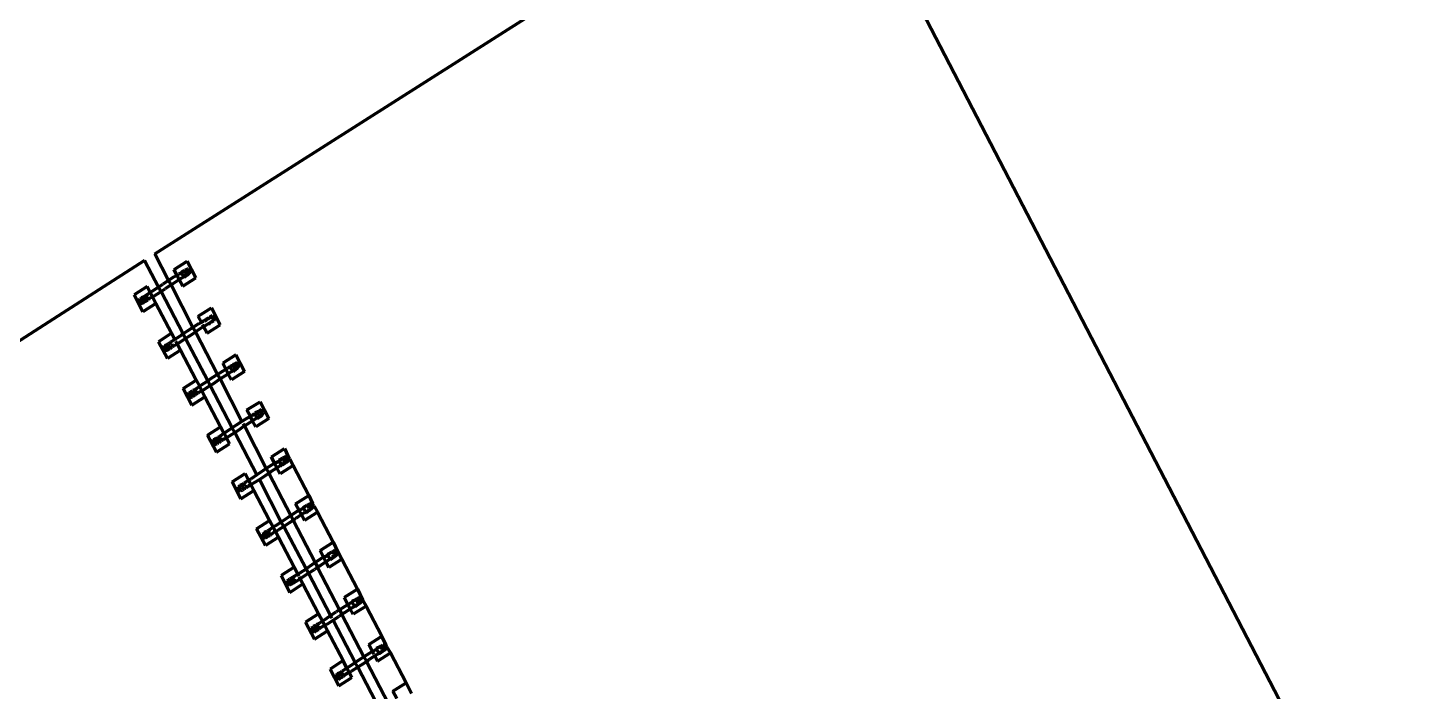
# Model space of a CAD drawing. Header units: millimetres. Extents: x 4307 to 31003, y 2809 to 20009.
# Drawn here: x 19202.6 to 19338.1, y 8622.6 to 8687.3 of the extents above; entities that cross this region are included whole.
import ezdxf

# ---------------------------------------------------------------- set-up
doc = ezdxf.new("R2010")
doc.units = ezdxf.units.MM
doc.layers.add('ProfileEdges', color=7, linetype='Continuous')

msp = doc.modelspace()

# ---------------------------------------------------------------- linework, layer by layer
for p, q in [((19217.61, 8663.52), (19217.82, 8663.16)), ((19217.82, 8663.16), (19217.82, 8663.07)), ((19214.02, 8661.17), (19214.06, 8660.93)), ((19214.31, 8660.79), (19214.06, 8660.93)), ((19220, 8658.93), (19220.1, 8658.75)), ((19220.2, 8658.48), (19220.21, 8658.57)), ((19216.4, 8656.58), (19216.44, 8656.34)), ((19216.69, 8656.2), (19216.44, 8656.34)), ((19222.38, 8654.34), (19222.59, 8653.98)), ((19222.59, 8653.89), (19222.59, 8653.98)), ((19218.79, 8651.99), (19218.83, 8651.75)), ((19219.08, 8651.61), (19218.83, 8651.75)), ((19224.77, 8649.75), (19224.97, 8649.39)), ((19224.97, 8649.3), (19224.97, 8649.39)), ((19221.17, 8647.4), (19221.21, 8647.16)), ((19221.46, 8647.02), (19221.21, 8647.16)), ((19227.15, 8645.16), (19227.11, 8645.18)), ((19227.15, 8645.16), (19227.19, 8645.15)), ((19227.19, 8645.15), (19227.36, 8644.8)), ((19227.34, 8644.7), (19227.38, 8644.72)), ((19227.38, 8644.72), (19227.36, 8644.8)), ((19223.56, 8642.82), (19223.56, 8642.79)), ((19223.56, 8642.79), (19223.56, 8642.72)), ((19223.58, 8642.68), (19223.59, 8642.57)), ((19223.85, 8642.43), (19223.71, 8642.51)), ((19229.5, 8640.6), (19229.54, 8640.57)), ((19229.54, 8640.57), (19229.57, 8640.56)), ((19229.57, 8640.56), (19229.68, 8640.32)), ((19229.7, 8640.15), (19229.75, 8640.19)), ((19225.94, 8638.23), (19225.94, 8638.2)), ((19225.94, 8638.2), (19225.95, 8638.13)), ((19226.2, 8637.86), (19226.07, 8637.89)), ((19226.23, 8637.84), (19226.2, 8637.86)), ((19231.88, 8636.01), (19231.92, 8635.98)), ((19231.92, 8635.85), (19232.13, 8635.62)), ((19232.11, 8635.52), (19232.15, 8635.55)), ((19232.15, 8635.55), (19232.13, 8635.62)), ((19228.32, 8633.65), (19228.35, 8633.49)), ((19228.35, 8633.49), (19228.36, 8633.4)), ((19228.42, 8633.36), (19228.36, 8633.4)), ((19228.55, 8633.32), (19228.42, 8633.36)), ((19228.61, 8633.25), (19228.55, 8633.32)), ((19234.3, 8631.26), (19234.51, 8631.03)), ((19234.49, 8630.93), (19234.53, 8630.96)), ((19234.53, 8630.96), (19234.51, 8631.03)), ((19230.71, 8629.05), (19230.72, 8628.95)), ((19230.97, 8628.68), (19230.84, 8628.71)), ((19231, 8628.66), (19230.97, 8628.68)), ((19236.69, 8626.8), (19236.65, 8626.83)), ((19236.69, 8626.8), (19236.73, 8626.79)), ((19236.73, 8626.79), (19236.84, 8626.55)), ((19236.9, 8626.42), (19236.85, 8626.38)), ((19233.09, 8624.46), (19233.1, 8624.43)), ((19233.1, 8624.43), (19233.1, 8624.36)), ((19233.25, 8624.15), (19233.2, 8624.17))]:
    msp.add_line(p, q)
at = {"layer": 'ProfileEdges', "lineweight": 211}
for p, q in [((19214.99, 8665.29), (19280.54, 8706.96)), ((19338.13, 8596.11), (19280.54, 8706.96)), ((19214.99, 8665.29), (19216.33, 8662.71)), ((19214, 8664.66), (19148.6, 8622.7)), ((19215.36, 8662.06), (19214, 8664.66)), ((19216.87, 8663.78), (19218.14, 8664.59)), ((19217.16, 8663.21), (19216.87, 8663.78)), ((19217.41, 8663.35), (19217.59, 8663.5)), ((19217.61, 8663.52), (19217.58, 8663.54)), ((19217.59, 8663.5), (19217.58, 8663.54)), ((19217.59, 8663.5), (19217.61, 8663.52)), ((19217.61, 8663.38), (19217.59, 8663.5)), ((19217.61, 8663.52), (19217.68, 8663.56)), ((19217.61, 8663.38), (19217.82, 8663.07)), ((19217.89, 8663.65), (19217.68, 8663.56)), ((19217.78, 8663.47), (19217.89, 8663.58)), ((19217.89, 8663.65), (19217.93, 8663.72)), ((19217.92, 8663.67), (19217.89, 8663.65)), ((19217.89, 8663.65), (19217.89, 8663.58)), ((19217.89, 8663.58), (19217.89, 8663.38)), ((19217.89, 8663.38), (19218.18, 8663.25)), ((19217.93, 8663.72), (19217.92, 8663.67)), ((19217.98, 8663.71), (19217.93, 8663.72)), ((19218.03, 8663.75), (19217.98, 8663.71)), ((19218.09, 8663.78), (19218.03, 8663.75)), ((19218.03, 8663.75), (19218.12, 8663.38)), ((19218.06, 8663.4), (19218.12, 8663.38)), ((19218.09, 8663.78), (19218.19, 8663.85)), ((19218.33, 8663.51), (19218.09, 8663.78)), ((19218.14, 8664.59), (19219, 8662.95)), ((19218.19, 8663.85), (19218.24, 8663.88)), ((19218.27, 8663.39), (19218.21, 8663.4)), ((19218.24, 8663.88), (19218.48, 8663.61)), ((19218.27, 8663.39), (19218.33, 8663.51)), ((19218.37, 8663.37), (19218.27, 8663.39)), ((19218.29, 8663.33), (19218.27, 8663.39)), ((19218.29, 8663.33), (19218.37, 8663.37)), ((19218.37, 8663.37), (19218.48, 8663.61)), ((19214.24, 8662.11), (19212.97, 8661.29)), ((19214.24, 8662.11), (19214.55, 8661.52)), ((19215.17, 8661.93), (19215.36, 8662.06)), ((19215.36, 8662.06), (19215.77, 8662.35)), ((19216.33, 8662.71), (19215.77, 8662.35)), ((19216.54, 8662.26), (19216.02, 8661.88)), ((19216.86, 8663.05), (19216.33, 8662.71)), ((19216.33, 8662.71), (19216.59, 8662.29)), ((19216.54, 8662.26), (19216.59, 8662.29)), ((19216.59, 8662.29), (19217.38, 8662.79)), ((19216.59, 8662.29), (19218.72, 8658.12)), ((19216.86, 8663.05), (19217.16, 8663.21)), ((19217.16, 8663.21), (19217.26, 8663.26)), ((19217.38, 8662.79), (19217.16, 8663.21)), ((19217.32, 8663.31), (19217.26, 8663.26)), ((19217.41, 8663.35), (19217.32, 8663.31)), ((19217.38, 8662.79), (19217.48, 8662.85)), ((19217.72, 8662.14), (19217.38, 8662.79)), ((19217.82, 8663.07), (19217.48, 8662.85)), ((19217.72, 8662.14), (19219, 8662.95)), ((19217.82, 8663.07), (19217.92, 8663.11)), ((19217.82, 8663.07), (19217.82, 8663.02)), ((19217.86, 8663), (19217.82, 8663.02)), ((19218.18, 8663.25), (19217.86, 8663)), ((19218.01, 8663.18), (19217.92, 8663.11)), ((19218.01, 8663.18), (19218.18, 8663.25)), ((19218.18, 8663.25), (19218.22, 8663.28)), ((19218.22, 8663.28), (19218.29, 8663.33)), ((19213.83, 8659.65), (19212.97, 8661.29)), ((19213.42, 8660.69), (19213.54, 8660.92)), ((19213.42, 8660.69), (19213.54, 8660.45)), ((19213.54, 8660.92), (19213.6, 8660.92)), ((19213.64, 8660.95), (19213.6, 8660.92)), ((19213.6, 8660.92), (19213.61, 8660.65)), ((19213.64, 8660.95), (19213.7, 8661)), ((19213.64, 8660.95), (19213.78, 8660.92)), ((19213.7, 8661), (19213.73, 8661.02)), ((19213.79, 8661.08), (19213.73, 8661.02)), ((19213.73, 8661.02), (19213.81, 8661.05)), ((19213.8, 8660.89), (19213.78, 8660.92)), ((19213.79, 8661.08), (19213.84, 8661.07)), ((19213.94, 8660.87), (19213.8, 8660.89)), ((19213.91, 8660.68), (19213.8, 8660.89)), ((19213.81, 8661.05), (19213.94, 8660.87)), ((19213.84, 8661.07), (19213.95, 8661.14)), ((19213.91, 8660.68), (19213.86, 8660.53)), ((19213.94, 8660.87), (19214.05, 8660.77)), ((19213.95, 8661.14), (19214.02, 8661.17)), ((19214.15, 8661.26), (19214.02, 8661.17)), ((19214.06, 8660.66), (19214.05, 8660.77)), ((19214.06, 8660.66), (19214.19, 8660.72)), ((19214.19, 8660.72), (19214.09, 8660.64)), ((19214.55, 8661.52), (19214.15, 8661.26)), ((19214.32, 8661.1), (19214.15, 8661.26)), ((19214.31, 8660.79), (19214.19, 8660.72)), ((19214.31, 8660.79), (19214.34, 8660.85)), ((19214.34, 8660.85), (19214.32, 8661.1)), ((19214.43, 8660.9), (19214.34, 8660.85)), ((19214.43, 8660.9), (19214.49, 8660.94)), ((19214.77, 8661.09), (19214.49, 8660.94)), ((19214.71, 8661.63), (19214.55, 8661.52)), ((19214.55, 8661.52), (19214.77, 8661.09)), ((19215.17, 8661.93), (19214.71, 8661.63)), ((19214.89, 8661.16), (19214.77, 8661.09)), ((19214.77, 8661.09), (19215.1, 8660.47)), ((19214.89, 8661.16), (19215.6, 8661.61)), ((19215.6, 8661.61), (19215.4, 8661.99)), ((19215.6, 8661.61), (19216.02, 8661.88)), ((19217.76, 8657.49), (19215.6, 8661.61)), ((19213.75, 8660.47), (19213.54, 8660.45)), ((19213.61, 8660.65), (19213.82, 8660.51)), ((19213.82, 8660.51), (19213.75, 8660.47)), ((19213.79, 8660.45), (19213.75, 8660.47)), ((19213.82, 8660.51), (19213.79, 8660.45)), ((19213.86, 8660.53), (19213.82, 8660.51)), ((19215.1, 8660.47), (19213.83, 8659.65)), ((19213.86, 8660.53), (19213.89, 8660.54)), ((19213.93, 8660.58), (19213.89, 8660.54)), ((19213.93, 8660.58), (19214, 8660.62)), ((19214, 8660.62), (19214.06, 8660.66)), ((19214.09, 8660.64), (19214, 8660.62)), ((19216.63, 8657.55), (19215.1, 8660.47)), ((19219.24, 8659.21), (19220.52, 8660.02)), ((19220.52, 8660.02), (19221.37, 8658.38)), ((19218.72, 8658.12), (19218.16, 8657.76)), ((19219.25, 8658.46), (19218.72, 8658.12)), ((19218.72, 8658.12), (19218.98, 8657.7)), ((19219.76, 8658.22), (19218.98, 8657.7)), ((19219.55, 8658.63), (19219.24, 8659.21)), ((19219.25, 8658.46), (19219.55, 8658.63)), ((19219.55, 8658.63), (19219.65, 8658.67)), ((19219.61, 8658.5), (19219.55, 8658.63)), ((19219.71, 8658.72), (19219.65, 8658.67)), ((19219.72, 8658.29), (19219.66, 8658.41)), ((19219.79, 8658.76), (19219.71, 8658.72)), ((19219.86, 8658.26), (19219.76, 8658.22)), ((19220.1, 8657.57), (19219.76, 8658.22)), ((19219.97, 8658.91), (19219.79, 8658.76)), ((19220.2, 8658.48), (19219.86, 8658.26)), ((19219.96, 8658.95), (19220, 8658.93)), ((19219.97, 8658.91), (19219.96, 8658.95)), ((19219.99, 8658.8), (19219.97, 8658.91)), ((19219.99, 8658.8), (19220.05, 8658.7)), ((19220.06, 8658.97), (19220, 8658.93)), ((19220.27, 8659.06), (19220.06, 8658.97)), ((19220.1, 8657.57), (19221.37, 8658.38)), ((19220.15, 8658.53), (19220.2, 8658.48)), ((19220.27, 8658.95), (19220.16, 8658.88)), ((19220.2, 8658.48), (19220.4, 8658.6)), ((19220.2, 8658.48), (19220.2, 8658.43)), ((19220.2, 8658.43), (19220.24, 8658.41)), ((19220.4, 8658.6), (19220.24, 8658.41)), ((19220.27, 8659.06), (19220.31, 8659.13)), ((19220.27, 8658.95), (19220.27, 8659.06)), ((19220.3, 8659.08), (19220.31, 8659.13)), ((19220.36, 8659.12), (19220.31, 8659.13)), ((19220.42, 8659.13), (19220.36, 8659.12)), ((19220.47, 8658.64), (19220.4, 8658.6)), ((19220.57, 8659.26), (19220.41, 8659.16)), ((19220.42, 8659.13), (19220.41, 8659.16)), ((19220.42, 8659.13), (19220.57, 8659.26)), ((19220.59, 8659.15), (19220.42, 8659.13)), ((19220.47, 8658.94), (19220.42, 8659.13)), ((19220.44, 8658.74), (19220.56, 8658.66)), ((19220.56, 8658.66), (19220.47, 8658.64)), ((19220.58, 8658.71), (19220.56, 8658.66)), ((19220.56, 8658.66), (19220.6, 8658.69)), ((19220.57, 8659.26), (19220.62, 8659.29)), ((19220.72, 8658.92), (19220.59, 8659.15)), ((19220.6, 8658.81), (19220.66, 8658.8)), ((19220.67, 8658.74), (19220.6, 8658.69)), ((19220.62, 8659.29), (19220.87, 8659.02)), ((19220.72, 8658.92), (19220.66, 8658.8)), ((19220.66, 8658.8), (19220.75, 8658.78)), ((19220.66, 8658.8), (19220.67, 8658.74)), ((19220.67, 8658.74), (19220.75, 8658.78)), ((19220.87, 8659.02), (19220.75, 8658.78)), ((19216.63, 8657.55), (19215.36, 8656.73)), ((19216.22, 8655.09), (19215.36, 8656.73)), ((19216.4, 8656.58), (19216.54, 8656.67)), ((19216.96, 8656.93), (19216.54, 8656.67)), ((19216.66, 8656.56), (19216.54, 8656.67)), ((19216.63, 8657.55), (19216.96, 8656.93)), ((19216.99, 8656.98), (19216.96, 8656.93)), ((19217.56, 8657.34), (19216.99, 8656.98)), ((19217.03, 8656.79), (19217.18, 8656.51)), ((19218, 8657.03), (19217.27, 8656.57)), ((19217.76, 8657.49), (19217.56, 8657.34)), ((19218.16, 8657.76), (19217.76, 8657.49)), ((19218, 8657.03), (19217.76, 8657.49)), ((19218.4, 8657.29), (19218, 8657.03)), ((19220.16, 8652.91), (19218, 8657.03)), ((19218.4, 8657.29), (19218.93, 8657.67)), ((19218.98, 8657.7), (19218.93, 8657.67)), ((19218.98, 8657.7), (19221.1, 8653.53)), ((19215.81, 8656.1), (19215.92, 8656.33)), ((19215.81, 8656.1), (19215.93, 8655.86)), ((19215.99, 8656.24), (19215.89, 8656.16)), ((19215.92, 8656.33), (19215.99, 8656.33)), ((19216.13, 8655.88), (19215.93, 8655.86)), ((19216.03, 8656.36), (19215.99, 8656.33)), ((19215.99, 8656.33), (19216.04, 8656.32)), ((19215.99, 8656.33), (19215.99, 8656.24)), ((19216.06, 8656.31), (19215.99, 8656.24)), ((19215.99, 8656.24), (19215.99, 8656.06)), ((19215.99, 8656.06), (19216.2, 8655.92)), ((19216.03, 8656.36), (19216.09, 8656.41)), ((19216.04, 8656.32), (19216.03, 8656.36)), ((19216.04, 8656.32), (19216.06, 8656.31)), ((19216.06, 8656.31), (19216.09, 8656.41)), ((19216.06, 8656.31), (19216.17, 8656.33)), ((19216.09, 8656.41), (19216.15, 8656.44)), ((19216.2, 8655.92), (19216.13, 8655.88)), ((19216.17, 8655.86), (19216.13, 8655.88)), ((19216.15, 8656.44), (19216.17, 8656.49)), ((19216.19, 8656.46), (19216.15, 8656.44)), ((19216.17, 8656.49), (19216.23, 8656.48)), ((19216.18, 8656.3), (19216.17, 8656.33)), ((19216.2, 8655.92), (19216.17, 8655.86)), ((19216.33, 8656.28), (19216.18, 8656.3)), ((19216.29, 8656.09), (19216.18, 8656.3)), ((19216.33, 8656.28), (19216.19, 8656.46)), ((19216.24, 8655.94), (19216.2, 8655.92)), ((19217.5, 8655.9), (19216.22, 8655.09)), ((19216.23, 8656.48), (19216.33, 8656.55)), ((19216.29, 8656.09), (19216.24, 8655.94)), ((19216.24, 8655.94), (19216.27, 8655.95)), ((19216.31, 8655.99), (19216.27, 8655.95)), ((19216.31, 8655.99), (19216.38, 8656.03)), ((19216.33, 8656.01), (19216.31, 8655.99)), ((19216.4, 8656.58), (19216.33, 8656.55)), ((19216.43, 8656.18), (19216.33, 8656.28)), ((19216.38, 8656.03), (19216.44, 8656.07)), ((19216.38, 8656.03), (19216.47, 8656.05)), ((19216.44, 8656.07), (19216.43, 8656.18)), ((19216.57, 8656.13), (19216.47, 8656.05)), ((19216.69, 8656.2), (19216.57, 8656.13)), ((19216.69, 8656.2), (19216.73, 8656.26)), ((19216.73, 8656.26), (19216.7, 8656.51)), ((19216.82, 8656.31), (19216.73, 8656.26)), ((19216.88, 8656.36), (19216.82, 8656.31)), ((19216.88, 8656.36), (19217.18, 8656.51)), ((19217.18, 8656.51), (19217.27, 8656.57)), ((19217.18, 8656.51), (19217.5, 8655.9)), ((19219.03, 8652.98), (19217.5, 8655.9)), ((19222.89, 8655.45), (19221.62, 8654.64)), ((19222.89, 8655.45), (19223.75, 8653.81)), ((19221.92, 8654.06), (19221.62, 8654.64)), ((19221.63, 8653.87), (19221.92, 8654.06)), ((19221.92, 8654.06), (19222.03, 8654.08)), ((19222.15, 8653.61), (19221.92, 8654.06)), ((19222.09, 8654.13), (19222.03, 8654.08)), ((19222.17, 8654.17), (19222.09, 8654.13)), ((19222.17, 8654.17), (19222.35, 8654.32)), ((19222.59, 8653.89), (19222.24, 8653.67)), ((19222.38, 8654.34), (19222.34, 8654.36)), ((19222.35, 8654.32), (19222.34, 8654.36)), ((19222.35, 8654.32), (19222.38, 8654.34)), ((19222.38, 8654.21), (19222.35, 8654.32)), ((19222.38, 8654.34), (19222.45, 8654.39)), ((19222.59, 8653.89), (19222.38, 8654.21)), ((19222.45, 8654.39), (19222.66, 8654.48)), ((19222.54, 8654.29), (19222.66, 8654.4)), ((19222.59, 8653.89), (19222.69, 8653.93)), ((19222.59, 8653.84), (19222.59, 8653.89)), ((19222.63, 8653.82), (19222.94, 8654.07)), ((19222.66, 8654.48), (19222.7, 8654.54)), ((19222.66, 8654.48), (19222.66, 8654.4)), ((19222.66, 8654.4), (19222.66, 8654.2)), ((19222.94, 8654.07), (19222.66, 8654.2)), ((19222.7, 8654.54), (19222.68, 8654.49)), ((19222.78, 8654.01), (19222.69, 8653.93)), ((19222.75, 8654.53), (19222.7, 8654.54)), ((19222.8, 8654.57), (19222.75, 8654.53)), ((19222.76, 8654.5), (19222.8, 8654.57)), ((19222.78, 8654.01), (19222.94, 8654.07)), ((19222.86, 8654.6), (19222.8, 8654.57)), ((19222.8, 8654.57), (19222.89, 8654.2)), ((19223.01, 8654.7), (19222.86, 8654.6)), ((19223.1, 8654.33), (19222.86, 8654.6)), ((19223.04, 8654.2), (19222.89, 8654.2)), ((19222.94, 8654.07), (19222.99, 8654.1)), ((19222.99, 8654.1), (19223.06, 8654.17)), ((19223.25, 8654.43), (19223.01, 8654.7)), ((19223.06, 8654.17), (19223.04, 8654.2)), ((19223.06, 8654.17), (19223.1, 8654.33)), ((19223.06, 8654.17), (19223.13, 8654.2)), ((19223.13, 8654.2), (19223.25, 8654.43)), ((19217.75, 8652.17), (19219.03, 8652.98)), ((19219.03, 8652.98), (19219.37, 8652.39)), ((19219.94, 8652.75), (19219.37, 8652.39)), ((19220.16, 8652.91), (19219.94, 8652.75)), ((19220.54, 8653.17), (19220.16, 8652.91)), ((19220.32, 8652.6), (19220.16, 8652.91)), ((19220.4, 8652.45), (19220.79, 8652.7)), ((19221.1, 8653.53), (19220.54, 8653.17)), ((19220.79, 8652.7), (19221.31, 8653.08)), ((19221.63, 8653.87), (19221.1, 8653.53)), ((19221.1, 8653.53), (19221.36, 8653.11)), ((19221.31, 8653.08), (19221.36, 8653.11)), ((19221.36, 8653.11), (19222.15, 8653.61)), ((19221.36, 8653.11), (19223.49, 8648.94)), ((19222.15, 8653.61), (19222.24, 8653.67)), ((19222.47, 8653), (19222.15, 8653.61)), ((19223.75, 8653.81), (19222.47, 8653)), ((19222.59, 8653.84), (19222.63, 8653.82)), ((19218.61, 8650.53), (19217.75, 8652.17)), ((19218.19, 8651.51), (19218.31, 8651.74)), ((19218.19, 8651.51), (19218.31, 8651.27)), ((19218.37, 8651.65), (19218.27, 8651.57)), ((19218.31, 8651.74), (19218.37, 8651.74)), ((19218.52, 8651.29), (19218.31, 8651.27)), ((19218.41, 8651.77), (19218.37, 8651.74)), ((19218.37, 8651.74), (19218.42, 8651.73)), ((19218.37, 8651.74), (19218.37, 8651.65)), ((19218.45, 8651.72), (19218.37, 8651.65)), ((19218.37, 8651.65), (19218.38, 8651.47)), ((19218.38, 8651.47), (19218.58, 8651.33)), ((19218.41, 8651.77), (19218.47, 8651.82)), ((19218.42, 8651.73), (19218.41, 8651.77)), ((19218.42, 8651.73), (19218.45, 8651.72)), ((19218.45, 8651.72), (19218.47, 8651.82)), ((19218.45, 8651.72), (19218.55, 8651.74)), ((19218.47, 8651.82), (19218.53, 8651.85)), ((19218.58, 8651.33), (19218.52, 8651.29)), ((19218.55, 8651.27), (19218.52, 8651.29)), ((19218.53, 8651.85), (19218.56, 8651.9)), ((19218.57, 8651.87), (19218.53, 8651.85)), ((19218.57, 8651.71), (19218.55, 8651.74)), ((19218.58, 8651.33), (19218.55, 8651.27)), ((19218.56, 8651.9), (19218.61, 8651.89)), ((19218.57, 8651.87), (19218.61, 8651.89)), ((19218.57, 8651.87), (19218.71, 8651.69)), ((19218.71, 8651.69), (19218.57, 8651.71)), ((19218.67, 8651.5), (19218.57, 8651.71)), ((19218.63, 8651.35), (19218.58, 8651.33)), ((19218.61, 8651.89), (19218.71, 8651.96)), ((19218.61, 8650.53), (19219.89, 8651.34)), ((19218.67, 8651.5), (19218.63, 8651.35)), ((19218.63, 8651.35), (19218.66, 8651.36)), ((19218.7, 8651.4), (19218.66, 8651.36)), ((19218.7, 8651.4), (19218.77, 8651.44)), ((19218.79, 8651.99), (19218.71, 8651.96)), ((19218.71, 8651.69), (19218.82, 8651.59)), ((19218.77, 8651.44), (19218.82, 8651.48)), ((19218.77, 8651.44), (19218.85, 8651.47)), ((19218.92, 8652.08), (19218.79, 8651.99)), ((19218.82, 8651.48), (19218.82, 8651.59)), ((19218.96, 8651.54), (19218.85, 8651.47)), ((19219.35, 8652.37), (19218.92, 8652.08)), ((19219.09, 8651.92), (19218.92, 8652.08)), ((19219.08, 8651.61), (19218.96, 8651.54)), ((19219.08, 8651.61), (19219.11, 8651.67)), ((19219.11, 8651.67), (19219.09, 8651.92)), ((19219.2, 8651.72), (19219.11, 8651.67)), ((19219.26, 8651.77), (19219.2, 8651.72)), ((19219.26, 8651.77), (19219.58, 8651.93)), ((19219.37, 8652.39), (19219.35, 8652.37)), ((19219.37, 8652.39), (19219.58, 8651.93)), ((19219.58, 8651.93), (19219.66, 8651.98)), ((19219.89, 8651.34), (19219.58, 8651.93)), ((19219.66, 8651.98), (19220.4, 8652.45)), ((19219.89, 8651.34), (19221.42, 8648.42)), ((19222.55, 8648.33), (19220.4, 8652.45)), ((19223.99, 8650.07), (19225.27, 8650.88)), ((19224.32, 8649.45), (19223.99, 8650.07)), ((19225.04, 8649.89), (19224.83, 8649.8)), ((19225.08, 8649.95), (19225.04, 8649.89)), ((19225.04, 8649.81), (19225.07, 8649.9)), ((19225.04, 8649.89), (19225.04, 8649.81)), ((19225.07, 8649.9), (19225.08, 8649.95)), ((19225.12, 8649.93), (19225.07, 8649.9)), ((19225.12, 8649.93), (19225.08, 8649.95)), ((19225.24, 8650.02), (19225.12, 8649.93)), ((19225.39, 8650.11), (19225.24, 8650.02)), ((19225.49, 8649.74), (19225.24, 8650.02)), ((19225.27, 8650.88), (19226.12, 8649.23)), ((19225.64, 8649.84), (19225.39, 8650.11)), ((19225.52, 8649.61), (19225.64, 8649.84)), ((19222.92, 8648.58), (19222.55, 8648.33)), ((19223.49, 8648.94), (19222.92, 8648.58)), ((19223.17, 8648.11), (19223.7, 8648.49)), ((19224.02, 8649.28), (19223.49, 8648.94)), ((19223.6, 8648.73), (19223.75, 8648.52)), ((19223.7, 8648.49), (19223.75, 8648.52)), ((19223.75, 8648.52), (19224.54, 8649.02)), ((19223.75, 8648.52), (19225.87, 8644.35)), ((19224.02, 8649.28), (19224.32, 8649.45)), ((19224.32, 8649.45), (19224.41, 8649.49)), ((19224.54, 8649.02), (19224.32, 8649.45)), ((19224.48, 8649.54), (19224.41, 8649.49)), ((19224.56, 8649.58), (19224.48, 8649.54)), ((19224.54, 8649.02), (19224.63, 8649.08)), ((19224.85, 8648.42), (19224.54, 8649.02)), ((19224.56, 8649.58), (19224.74, 8649.73)), ((19224.97, 8649.3), (19224.63, 8649.08)), ((19224.73, 8649.77), (19224.77, 8649.75)), ((19224.74, 8649.73), (19224.73, 8649.77)), ((19224.77, 8649.75), (19224.76, 8649.62)), ((19224.97, 8649.3), (19224.76, 8649.62)), ((19224.83, 8649.8), (19224.77, 8649.75)), ((19226.12, 8649.23), (19224.85, 8648.42)), ((19224.93, 8649.7), (19225.04, 8649.81)), ((19224.97, 8649.3), (19225.08, 8649.34)), ((19224.97, 8649.26), (19224.97, 8649.3)), ((19225.01, 8649.23), (19224.97, 8649.26)), ((19225.01, 8649.23), (19225.33, 8649.48)), ((19225.04, 8649.81), (19225.04, 8649.62)), ((19225.04, 8649.62), (19225.33, 8649.48)), ((19225.16, 8649.42), (19225.08, 8649.34)), ((19225.16, 8649.42), (19225.33, 8649.48)), ((19225.24, 8649.76), (19225.28, 8649.61)), ((19225.42, 8649.61), (19225.28, 8649.61)), ((19225.33, 8649.48), (19225.37, 8649.51)), ((19225.37, 8649.51), (19225.45, 8649.58)), ((19225.45, 8649.58), (19225.42, 8649.61)), ((19225.45, 8649.58), (19225.49, 8649.74)), ((19225.45, 8649.58), (19225.52, 8649.61)), ((19220.15, 8647.61), (19221.42, 8648.42)), ((19221.01, 8645.97), (19220.15, 8647.61)), ((19220.57, 8646.92), (19220.69, 8647.15)), ((19220.69, 8647.15), (19220.76, 8647.15)), ((19220.79, 8647.18), (19220.76, 8647.15)), ((19220.76, 8647.15), (19220.81, 8647.14)), ((19220.76, 8647.15), (19220.76, 8647.07)), ((19220.83, 8647.13), (19220.76, 8647.07)), ((19220.79, 8647.18), (19220.86, 8647.23)), ((19220.81, 8647.14), (19220.79, 8647.18)), ((19220.81, 8647.14), (19220.83, 8647.13)), ((19220.83, 8647.13), (19220.86, 8647.23)), ((19220.83, 8647.13), (19220.93, 8647.15)), ((19220.86, 8647.23), (19220.92, 8647.26)), ((19220.92, 8647.26), (19220.94, 8647.31)), ((19220.96, 8647.28), (19220.92, 8647.26)), ((19220.95, 8647.12), (19220.93, 8647.15)), ((19221, 8647.3), (19220.94, 8647.31)), ((19221.1, 8647.1), (19220.95, 8647.12)), ((19221.06, 8646.91), (19220.95, 8647.12)), ((19220.96, 8647.28), (19221, 8647.3)), ((19221.1, 8647.1), (19220.96, 8647.28)), ((19221, 8647.3), (19221.1, 8647.37)), ((19221.17, 8647.4), (19221.1, 8647.37)), ((19221.3, 8647.49), (19221.17, 8647.4)), ((19221.76, 8647.8), (19221.3, 8647.49)), ((19221.47, 8647.33), (19221.3, 8647.49)), ((19221.42, 8648.42), (19221.67, 8647.94)), ((19221.5, 8647.08), (19221.47, 8647.33)), ((19221.59, 8647.14), (19221.5, 8647.08)), ((19221.64, 8647.18), (19221.59, 8647.14)), ((19221.64, 8647.18), (19221.98, 8647.35)), ((19221.76, 8647.8), (19221.67, 8647.94)), ((19222.33, 8648.16), (19221.76, 8647.8)), ((19221.76, 8647.8), (19221.98, 8647.35)), ((19221.98, 8647.35), (19222.04, 8647.39)), ((19221.98, 8647.35), (19222.28, 8646.78)), ((19222.04, 8647.39), (19222.79, 8647.87)), ((19222.55, 8648.33), (19222.33, 8648.16)), ((19222.79, 8647.87), (19222.55, 8648.33)), ((19222.79, 8647.87), (19223.17, 8648.11)), ((19224.96, 8643.73), (19222.79, 8647.87)), ((19220.57, 8646.92), (19220.7, 8646.68)), ((19220.76, 8647.07), (19220.66, 8646.98)), ((19220.9, 8646.7), (19220.7, 8646.68)), ((19220.76, 8647.07), (19220.76, 8646.88)), ((19220.76, 8646.88), (19220.97, 8646.74)), ((19220.97, 8646.74), (19220.9, 8646.7)), ((19220.94, 8646.68), (19220.9, 8646.7)), ((19220.97, 8646.74), (19220.94, 8646.68)), ((19220.97, 8646.74), (19221.01, 8646.76)), ((19221.06, 8646.91), (19221.01, 8646.76)), ((19221.01, 8645.97), (19222.28, 8646.78)), ((19221.04, 8646.77), (19221.01, 8646.76)), ((19221.08, 8646.81), (19221.04, 8646.77)), ((19221.08, 8646.81), (19221.15, 8646.85)), ((19221.1, 8646.83), (19221.08, 8646.81)), ((19221.2, 8647), (19221.1, 8647.1)), ((19221.21, 8646.89), (19221.15, 8646.85)), ((19221.15, 8646.85), (19221.24, 8646.88)), ((19221.2, 8647), (19221.21, 8646.89)), ((19221.34, 8646.95), (19221.24, 8646.88)), ((19221.46, 8647.02), (19221.34, 8646.95)), ((19221.46, 8647.02), (19221.5, 8647.08)), ((19226.37, 8645.5), (19227.64, 8646.31)), ((19227.64, 8646.31), (19228.12, 8645.31)), ((19226.65, 8644.85), (19225.87, 8644.35)), ((19226.69, 8644.87), (19226.37, 8645.5)), ((19226.38, 8644.09), (19226.92, 8644.43)), ((19226.65, 8644.85), (19226.69, 8644.87)), ((19226.69, 8644.87), (19227.04, 8645.06)), ((19226.92, 8644.43), (19226.69, 8644.87)), ((19226.92, 8644.43), (19227.26, 8644.65)), ((19227.22, 8643.85), (19226.92, 8644.43)), ((19227.13, 8645.12), (19227.04, 8645.06)), ((19227.46, 8645.36), (19227.11, 8645.18)), ((19227.11, 8645.18), (19227.13, 8645.12)), ((19227.19, 8645.15), (19227.13, 8645.12)), ((19227.13, 8645.12), (19227.15, 8645.03)), ((19227.15, 8645.03), (19227.34, 8644.7)), ((19227.19, 8645.15), (19227.46, 8645.36)), ((19228.5, 8644.66), (19227.22, 8643.85)), ((19227.36, 8644.67), (19227.26, 8644.65)), ((19227.34, 8644.7), (19227.36, 8644.67)), ((19227.38, 8644.72), (19227.36, 8644.67)), ((19227.36, 8644.67), (19227.4, 8644.64)), ((19227.6, 8644.87), (19227.38, 8644.72)), ((19227.71, 8644.89), (19227.4, 8644.64)), ((19227.57, 8645.39), (19227.46, 8645.36)), ((19227.56, 8645.27), (19227.59, 8645.3)), ((19227.66, 8645.02), (19227.56, 8645.27)), ((19227.57, 8645.39), (19227.67, 8645.45)), ((19227.59, 8645.3), (19227.57, 8645.39)), ((19227.59, 8645.3), (19227.67, 8645.38)), ((19227.66, 8645.02), (19227.6, 8645.04)), ((19227.6, 8644.87), (19227.71, 8644.89)), ((19227.67, 8645.45), (19227.72, 8645.49)), ((19227.67, 8645.45), (19227.67, 8645.38)), ((19227.67, 8645.38), (19227.67, 8645.18)), ((19227.94, 8645.1), (19227.67, 8645.18)), ((19227.72, 8645.49), (19227.7, 8645.47)), ((19227.79, 8644.98), (19227.71, 8644.89)), ((19227.72, 8645.49), (19227.78, 8645.52)), ((19227.75, 8645.04), (19227.9, 8645.02)), ((19227.87, 8645.58), (19227.78, 8645.52)), ((19228.02, 8645.25), (19227.78, 8645.52)), ((19227.79, 8644.98), (19227.9, 8645.02)), ((19227.82, 8644.97), (19227.9, 8645.02)), ((19228.12, 8645.31), (19227.87, 8645.58)), ((19227.94, 8645.1), (19227.9, 8645.02)), ((19227.9, 8645.02), (19228, 8645.08)), ((19228.02, 8645.25), (19227.94, 8645.1)), ((19228, 8645.08), (19227.94, 8645.1)), ((19228, 8645.08), (19228.12, 8645.31)), ((19228.19, 8645.26), (19228.12, 8645.31)), ((19228.19, 8645.26), (19228.5, 8644.66)), ((19228.5, 8644.66), (19230.02, 8641.74)), ((19222.54, 8643.05), (19223.81, 8643.86)), ((19223.4, 8641.41), (19222.54, 8643.05)), ((19224.15, 8643.21), (19223.73, 8642.94)), ((19223.81, 8643.86), (19224.15, 8643.21)), ((19224.39, 8643.36), (19224.15, 8643.21)), ((19224.15, 8643.21), (19224.37, 8642.79)), ((19224.96, 8643.73), (19224.39, 8643.36)), ((19224.67, 8642.96), (19225.2, 8643.29)), ((19225.55, 8644.15), (19224.96, 8643.73)), ((19225.2, 8643.29), (19225.8, 8643.68)), ((19227.34, 8639.14), (19225.2, 8643.29)), ((19225.87, 8644.35), (19225.55, 8644.15)), ((19225.8, 8643.68), (19226.11, 8643.9)), ((19225.87, 8644.35), (19226.11, 8643.9)), ((19226.11, 8643.9), (19226.33, 8644.06)), ((19226.11, 8643.9), (19228.26, 8639.77)), ((19226.33, 8644.06), (19226.38, 8644.09)), ((19223.18, 8642.59), (19223.14, 8642.56)), ((19223.14, 8642.56), (19223.15, 8642.29)), ((19223.15, 8642.29), (19223.35, 8642.15)), ((19223.18, 8642.59), (19223.29, 8642.66)), ((19223.2, 8642.49), (19223.29, 8642.66)), ((19223.2, 8642.49), (19223.33, 8642.25)), ((19223.29, 8642.66), (19223.33, 8642.72)), ((19223.29, 8642.66), (19223.34, 8642.69)), ((19223.39, 8642.64), (19223.29, 8642.54)), ((19223.33, 8642.72), (19223.56, 8642.82)), ((19223.33, 8642.72), (19223.45, 8642.7)), ((19223.42, 8642.23), (19223.33, 8642.25)), ((19223.39, 8642.64), (19223.34, 8642.69)), ((19223.4, 8642.17), (19223.35, 8642.15)), ((19223.45, 8642.7), (19223.39, 8642.64)), ((19223.46, 8642.56), (19223.39, 8642.64)), ((19223.4, 8642.17), (19223.42, 8642.23)), ((19223.4, 8641.41), (19224.67, 8642.22)), ((19223.47, 8642.22), (19223.42, 8642.23)), ((19223.45, 8642.7), (19223.56, 8642.82)), ((19223.45, 8642.7), (19223.58, 8642.68)), ((19223.47, 8642.22), (19223.53, 8642.27)), ((19223.57, 8642.25), (19223.53, 8642.27)), ((19223.54, 8642.36), (19223.59, 8642.41)), ((19223.59, 8642.41), (19223.55, 8642.45)), ((19223.56, 8642.82), (19223.63, 8642.87)), ((19223.58, 8642.68), (19223.56, 8642.72)), ((19223.59, 8642.29), (19223.57, 8642.25)), ((19223.73, 8642.67), (19223.58, 8642.68)), ((19223.64, 8642.58), (19223.58, 8642.68)), ((19223.59, 8642.29), (19223.69, 8642.34)), ((19223.63, 8642.87), (19223.69, 8642.9)), ((19223.69, 8642.48), (19223.67, 8642.53)), ((19223.69, 8642.9), (19223.73, 8642.94)), ((19223.86, 8642.74), (19223.69, 8642.9)), ((19223.69, 8642.48), (19223.73, 8642.4)), ((19223.73, 8642.4), (19223.69, 8642.34)), ((19223.73, 8642.4), (19223.83, 8642.46)), ((19223.73, 8642.4), (19223.85, 8642.43)), ((19223.85, 8642.61), (19223.86, 8642.74)), ((19223.87, 8642.44), (19223.85, 8642.43)), ((19224.13, 8642.65), (19223.87, 8642.44)), ((19224.22, 8642.7), (19224.13, 8642.65)), ((19224.27, 8642.74), (19224.22, 8642.7)), ((19224.27, 8642.74), (19224.37, 8642.79)), ((19224.37, 8642.79), (19224.67, 8642.96)), ((19224.37, 8642.79), (19224.67, 8642.22)), ((19226.2, 8639.3), (19224.67, 8642.22)), ((19228.74, 8640.93), (19230.02, 8641.74)), ((19230.02, 8641.74), (19230.38, 8640.95)), ((19229.08, 8640.28), (19228.74, 8640.93)), ((19229.43, 8640.47), (19229.08, 8640.28)), ((19229.43, 8640.47), (19229.51, 8640.53)), ((19229.5, 8640.6), (19229.85, 8640.78)), ((19229.51, 8640.53), (19229.5, 8640.6)), ((19229.51, 8640.53), (19229.54, 8640.57)), ((19229.57, 8640.56), (19229.51, 8640.53)), ((19229.53, 8640.44), (19229.51, 8640.53)), ((19229.53, 8640.44), (19229.64, 8640.26)), ((19229.54, 8640.57), (19229.85, 8640.78)), ((19229.95, 8640.8), (19229.85, 8640.78)), ((19229.91, 8640.73), (19229.95, 8640.8)), ((19229.91, 8640.73), (19229.94, 8640.68)), ((19229.97, 8640.72), (19229.94, 8640.68)), ((19229.94, 8640.68), (19230.03, 8640.48)), ((19230.05, 8640.86), (19229.95, 8640.8)), ((19230.06, 8640.81), (19229.97, 8640.72)), ((19230.08, 8640.88), (19230.05, 8640.86)), ((19230.06, 8640.81), (19230.05, 8640.86)), ((19230.06, 8640.59), (19230.06, 8640.81)), ((19230.06, 8640.59), (19230.31, 8640.48)), ((19230.18, 8640.4), (19230.07, 8640.43)), ((19230.08, 8640.88), (19230.16, 8640.93)), ((19230.1, 8640.3), (19230.18, 8640.4)), ((19230.38, 8640.95), (19230.16, 8640.93)), ((19230.4, 8640.66), (19230.16, 8640.93)), ((19230.18, 8640.4), (19230.22, 8640.4)), ((19230.22, 8640.4), (19230.29, 8640.43)), ((19230.31, 8640.48), (19230.26, 8640.44)), ((19230.29, 8640.43), (19230.31, 8640.48)), ((19230.36, 8640.51), (19230.31, 8640.48)), ((19230.31, 8640.48), (19230.39, 8640.49)), ((19230.36, 8640.51), (19230.4, 8640.66)), ((19230.5, 8640.72), (19230.38, 8640.95)), ((19230.5, 8640.72), (19230.39, 8640.49)), ((19230.56, 8640.69), (19230.5, 8640.72)), ((19230.56, 8640.69), (19230.87, 8640.09)), ((19224.93, 8638.49), (19226.2, 8639.3)), ((19226.55, 8638.63), (19226.2, 8639.3)), ((19227.34, 8639.14), (19226.77, 8638.78)), ((19227.36, 8639.17), (19227.34, 8639.14)), ((19227.6, 8638.72), (19227.34, 8639.14)), ((19227.94, 8639.56), (19227.36, 8639.17)), ((19228.18, 8639.09), (19227.6, 8638.72)), ((19228.26, 8639.77), (19227.94, 8639.56)), ((19228.18, 8639.09), (19228.49, 8639.31)), ((19229.03, 8640.26), (19228.26, 8639.77)), ((19228.26, 8639.77), (19228.49, 8639.31)), ((19228.49, 8639.31), (19228.71, 8639.47)), ((19228.49, 8639.31), (19230.64, 8635.18)), ((19228.76, 8639.5), (19228.71, 8639.47)), ((19229.3, 8639.86), (19228.76, 8639.5)), ((19229.08, 8640.28), (19229.03, 8640.26)), ((19229.3, 8639.86), (19229.08, 8640.28)), ((19229.64, 8640.06), (19229.3, 8639.86)), ((19229.6, 8639.28), (19229.3, 8639.86)), ((19230.87, 8640.09), (19229.6, 8639.28)), ((19229.74, 8640.08), (19229.64, 8640.06)), ((19229.7, 8640.15), (19229.74, 8640.08)), ((19229.76, 8640.13), (19229.74, 8640.08)), ((19229.74, 8640.08), (19229.78, 8640.05)), ((19229.98, 8640.28), (19229.76, 8640.13)), ((19229.78, 8640.05), (19230.1, 8640.3)), ((19229.98, 8640.28), (19230.1, 8640.3)), ((19230.87, 8640.09), (19232.39, 8637.17)), ((19225.79, 8636.84), (19224.93, 8638.49)), ((19225.56, 8638), (19225.52, 8637.97)), ((19225.52, 8637.97), (19225.53, 8637.7)), ((19225.53, 8637.7), (19225.74, 8637.56)), ((19225.56, 8638), (19225.68, 8638.07)), ((19225.59, 8637.9), (19225.68, 8638.07)), ((19225.59, 8637.9), (19225.71, 8637.66)), ((19225.67, 8637.96), (19225.77, 8638.05)), ((19225.68, 8638.07), (19225.71, 8638.13)), ((19225.68, 8638.07), (19225.73, 8638.1)), ((19225.94, 8638.23), (19225.71, 8638.13)), ((19225.71, 8638.13), (19225.83, 8638.11)), ((19225.83, 8637.66), (19225.71, 8637.66)), ((19225.73, 8638.1), (19225.77, 8638.05)), ((19225.77, 8638.05), (19225.83, 8638.11)), ((19225.77, 8638.05), (19225.97, 8637.83)), ((19225.85, 8637.63), (19225.78, 8637.58)), ((19227.06, 8637.66), (19225.79, 8636.84)), ((19225.83, 8638.11), (19225.94, 8638.23)), ((19225.83, 8638.11), (19225.95, 8638.13)), ((19225.85, 8637.63), (19225.83, 8637.66)), ((19225.85, 8637.63), (19225.91, 8637.68)), ((19225.91, 8637.68), (19225.97, 8637.83)), ((19225.97, 8637.7), (19225.91, 8637.68)), ((19225.91, 8637.68), (19225.95, 8637.66)), ((19225.94, 8638.23), (19226.01, 8638.28)), ((19225.97, 8638.1), (19225.95, 8638.13)), ((19225.97, 8637.7), (19225.95, 8637.66)), ((19226.11, 8638.08), (19225.97, 8638.1)), ((19225.98, 8637.98), (19225.97, 8638.1)), ((19225.97, 8637.7), (19226.07, 8637.75)), ((19226.04, 8637.95), (19225.98, 8637.98)), ((19226.01, 8638.28), (19226.07, 8638.31)), ((19226.07, 8637.89), (19226.04, 8637.95)), ((19226.07, 8638.31), (19226.11, 8638.35)), ((19226.24, 8638.15), (19226.07, 8638.31)), ((19226.07, 8637.89), (19226.11, 8637.8)), ((19226.11, 8637.8), (19226.07, 8637.75)), ((19226.55, 8638.63), (19226.11, 8638.35)), ((19226.11, 8637.8), (19226.2, 8637.86)), ((19226.11, 8637.8), (19226.23, 8637.84)), ((19226.2, 8637.86), (19226.22, 8637.87)), ((19226.22, 8637.87), (19226.24, 8638.15)), ((19226.23, 8637.84), (19226.22, 8637.87)), ((19226.25, 8637.85), (19226.23, 8637.84)), ((19226.51, 8638.06), (19226.25, 8637.85)), ((19226.6, 8638.11), (19226.51, 8638.06)), ((19226.77, 8638.78), (19226.55, 8638.63)), ((19226.55, 8638.63), (19226.77, 8638.21)), ((19226.66, 8638.16), (19226.6, 8638.11)), ((19226.66, 8638.16), (19226.77, 8638.21)), ((19226.77, 8638.21), (19227.06, 8638.37)), ((19226.77, 8638.21), (19227.06, 8637.66)), ((19227.6, 8638.72), (19227.06, 8638.37)), ((19228.59, 8634.74), (19227.06, 8637.66)), ((19229.76, 8634.59), (19227.6, 8638.72)), ((19225.78, 8637.58), (19225.74, 8637.56)), ((19231.12, 8636.35), (19232.39, 8637.17)), ((19231.46, 8635.7), (19231.12, 8636.35)), ((19232.44, 8636.28), (19232.34, 8636.21)), ((19232.39, 8637.17), (19232.88, 8636.13)), ((19232.47, 8636.29), (19232.44, 8636.28)), ((19232.44, 8636.28), (19232.44, 8636.21)), ((19232.54, 8636.35), (19232.47, 8636.29)), ((19232.64, 8636.4), (19232.54, 8636.35)), ((19232.54, 8636.35), (19232.79, 8636.07)), ((19232.88, 8636.13), (19232.64, 8636.4)), ((19230.32, 8634.97), (19229.76, 8634.59)), ((19230.64, 8635.18), (19230.32, 8634.97)), ((19231.41, 8635.67), (19230.64, 8635.18)), ((19230.64, 8635.18), (19230.88, 8634.72)), ((19231.14, 8634.91), (19231.69, 8635.26)), ((19231.41, 8635.67), (19231.46, 8635.7)), ((19231.46, 8635.7), (19231.81, 8635.88)), ((19231.69, 8635.26), (19231.46, 8635.7)), ((19231.69, 8635.26), (19232.03, 8635.47)), ((19231.97, 8634.71), (19231.69, 8635.26)), ((19231.9, 8635.94), (19231.81, 8635.88)), ((19231.88, 8636.01), (19232.23, 8636.19)), ((19231.9, 8635.94), (19231.88, 8636.01)), ((19231.92, 8635.98), (19231.9, 8635.94)), ((19231.96, 8635.97), (19231.9, 8635.94)), ((19231.92, 8635.85), (19231.9, 8635.94)), ((19231.92, 8635.98), (19232.23, 8636.19)), ((19232.11, 8635.52), (19231.92, 8635.85)), ((19233.25, 8635.52), (19231.97, 8634.71)), ((19232.13, 8635.49), (19232.03, 8635.47)), ((19232.13, 8635.49), (19232.11, 8635.52)), ((19232.15, 8635.55), (19232.13, 8635.49)), ((19232.16, 8635.46), (19232.13, 8635.49)), ((19232.37, 8635.69), (19232.15, 8635.55)), ((19232.48, 8635.71), (19232.16, 8635.46)), ((19232.34, 8636.21), (19232.23, 8636.19)), ((19232.34, 8636.21), (19232.3, 8636.15)), ((19232.36, 8636.13), (19232.34, 8636.21)), ((19232.36, 8636.13), (19232.44, 8636.21)), ((19232.37, 8635.69), (19232.48, 8635.71)), ((19232.43, 8635.84), (19232.4, 8635.95)), ((19232.56, 8635.81), (19232.43, 8635.84)), ((19232.44, 8636.21), (19232.44, 8636)), ((19232.44, 8636), (19232.71, 8635.92)), ((19232.56, 8635.81), (19232.48, 8635.71)), ((19232.6, 8635.81), (19232.56, 8635.81)), ((19232.6, 8635.81), (19232.67, 8635.84)), ((19232.71, 8635.92), (19232.67, 8635.84)), ((19232.67, 8635.84), (19232.77, 8635.9)), ((19232.79, 8636.07), (19232.71, 8635.92)), ((19232.71, 8635.92), (19232.77, 8635.9)), ((19232.77, 8635.9), (19232.88, 8636.13)), ((19232.88, 8636.13), (19232.94, 8636.12)), ((19232.94, 8636.12), (19233.25, 8635.52)), ((19233.25, 8635.52), (19234.77, 8632.59)), ((19228.59, 8634.74), (19227.32, 8633.92)), ((19228.18, 8632.28), (19227.32, 8633.92)), ((19228.1, 8633.54), (19228.15, 8633.57)), ((19228.11, 8633.51), (19228.15, 8633.57)), ((19228.15, 8633.57), (19228.17, 8633.6)), ((19228.17, 8633.6), (19228.32, 8633.65)), ((19228.17, 8633.6), (19228.35, 8633.49)), ((19228.95, 8634.05), (19228.32, 8633.65)), ((19228.63, 8633.56), (19228.55, 8633.64)), ((19228.95, 8634.05), (19228.59, 8634.74)), ((19228.61, 8633.25), (19229.18, 8633.61)), ((19228.63, 8633.41), (19228.63, 8633.56)), ((19228.95, 8634.05), (19229.73, 8634.55)), ((19228.99, 8633.98), (19229.06, 8633.85)), ((19229.1, 8633.78), (19229.18, 8633.61)), ((19230, 8634.14), (19229.18, 8633.61)), ((19229.18, 8633.61), (19229.45, 8633.1)), ((19229.76, 8634.59), (19229.73, 8634.55)), ((19230, 8634.14), (19229.76, 8634.59)), ((19230, 8634.14), (19230.57, 8634.5)), ((19232.16, 8630.01), (19230, 8634.14)), ((19230.88, 8634.72), (19230.57, 8634.5)), ((19231.09, 8634.88), (19230.88, 8634.72)), ((19230.88, 8634.72), (19233.02, 8630.59)), ((19231.09, 8634.88), (19231.14, 8634.91)), ((19227.95, 8633.41), (19227.91, 8633.38)), ((19227.91, 8633.38), (19227.91, 8633.11)), ((19227.91, 8633.11), (19228.12, 8632.97)), ((19228.1, 8633.54), (19227.95, 8633.41)), ((19227.95, 8633.41), (19228.11, 8633.51)), ((19227.97, 8633.31), (19228.11, 8633.51)), ((19228.24, 8633.04), (19227.97, 8633.31)), ((19228.11, 8633.51), (19228.36, 8633.24)), ((19228.16, 8633), (19228.12, 8632.97)), ((19228.24, 8633.04), (19228.16, 8633)), ((19228.18, 8632.28), (19229.45, 8633.1)), ((19228.24, 8633.04), (19228.36, 8633.24)), ((19228.4, 8633.11), (19228.24, 8633.04)), ((19228.35, 8633.49), (19228.42, 8633.44)), ((19228.4, 8633.15), (19228.43, 8633.17)), ((19228.4, 8633.11), (19228.43, 8633.17)), ((19228.4, 8633.15), (19228.4, 8633.11)), ((19228.42, 8633.36), (19228.42, 8633.44)), ((19228.43, 8633.17), (19228.42, 8633.36)), ((19228.53, 8633.3), (19228.43, 8633.17)), ((19228.43, 8633.17), (19228.61, 8633.25)), ((19228.55, 8633.32), (19228.53, 8633.3)), ((19228.63, 8633.41), (19228.55, 8633.32)), ((19228.61, 8633.25), (19228.63, 8633.41)), ((19230.98, 8630.18), (19229.45, 8633.1)), ((19234.77, 8632.59), (19233.49, 8631.78)), ((19234.77, 8632.59), (19235.31, 8631.54)), ((19234.77, 8632.59), (19235.27, 8631.54)), ((19233.8, 8631.08), (19233.02, 8630.59)), ((19233.85, 8631.11), (19233.49, 8631.78)), ((19233.8, 8631.08), (19233.85, 8631.11)), ((19233.85, 8631.11), (19234.2, 8631.29)), ((19234.07, 8630.67), (19233.85, 8631.11)), ((19234.07, 8630.67), (19234.41, 8630.88)), ((19234.28, 8631.34), (19234.2, 8631.29)), ((19234.27, 8631.42), (19234.62, 8631.6)), ((19234.27, 8631.42), (19234.3, 8631.39)), ((19234.3, 8631.39), (19234.28, 8631.34)), ((19234.3, 8631.26), (19234.28, 8631.34)), ((19234.3, 8631.39), (19234.62, 8631.6)), ((19234.34, 8631.38), (19234.3, 8631.39)), ((19234.49, 8630.93), (19234.3, 8631.26)), ((19235.62, 8630.95), (19234.35, 8630.14)), ((19234.51, 8630.9), (19234.41, 8630.88)), ((19234.51, 8630.9), (19234.49, 8630.93)), ((19234.53, 8630.96), (19234.51, 8630.9)), ((19234.55, 8630.88), (19234.51, 8630.9)), ((19234.75, 8631.1), (19234.53, 8630.96)), ((19234.87, 8631.13), (19234.55, 8630.88)), ((19234.72, 8631.62), (19234.62, 8631.6)), ((19234.68, 8631.56), (19234.72, 8631.62)), ((19234.68, 8631.56), (19234.71, 8631.5)), ((19234.71, 8631.5), (19234.82, 8631.61)), ((19234.71, 8631.5), (19234.81, 8631.25)), ((19234.82, 8631.69), (19234.72, 8631.62)), ((19234.75, 8631.1), (19234.87, 8631.13)), ((19234.95, 8631.22), (19234.81, 8631.25)), ((19234.85, 8631.7), (19234.82, 8631.69)), ((19234.82, 8631.69), (19234.82, 8631.61)), ((19234.82, 8631.61), (19234.83, 8631.42)), ((19235.1, 8631.33), (19234.83, 8631.42)), ((19234.91, 8631.74), (19234.85, 8631.7)), ((19234.95, 8631.22), (19234.87, 8631.13)), ((19235.03, 8631.82), (19234.91, 8631.74)), ((19235.17, 8631.48), (19234.91, 8631.74)), ((19234.95, 8631.22), (19234.99, 8631.22)), ((19234.99, 8631.22), (19235.06, 8631.25)), ((19235.27, 8631.54), (19235.03, 8631.82)), ((19235.06, 8631.25), (19235.1, 8631.33)), ((19235.06, 8631.25), (19235.16, 8631.31)), ((19235.1, 8631.33), (19235.17, 8631.48)), ((19235.16, 8631.31), (19235.1, 8631.33)), ((19235.16, 8631.31), (19235.27, 8631.54)), ((19235.27, 8631.54), (19235.62, 8630.95)), ((19235.62, 8630.95), (19237.14, 8628.02)), ((19230.98, 8630.18), (19229.71, 8629.36)), ((19231.35, 8629.48), (19230.98, 8630.18)), ((19231.65, 8629.67), (19231.35, 8629.48)), ((19231.65, 8629.67), (19232.16, 8630.01)), ((19231.82, 8629.19), (19232.4, 8629.56)), ((19232.16, 8630.01), (19232.71, 8630.38)), ((19232.29, 8629.76), (19232.16, 8630.01)), ((19232.4, 8629.56), (19232.95, 8629.91)), ((19234.56, 8625.44), (19232.4, 8629.56)), ((19233.02, 8630.59), (19232.71, 8630.38)), ((19233.26, 8630.13), (19232.95, 8629.91)), ((19233.09, 8630.47), (19233.26, 8630.13)), ((19233.48, 8630.29), (19233.26, 8630.13)), ((19233.26, 8630.13), (19235.41, 8626)), ((19233.48, 8630.29), (19233.53, 8630.32)), ((19233.53, 8630.32), (19234.07, 8630.67)), ((19234.35, 8630.14), (19234.07, 8630.67)), ((19230.57, 8627.72), (19229.71, 8629.36)), ((19230.33, 8628.82), (19230.29, 8628.79)), ((19230.29, 8628.79), (19230.3, 8628.52)), ((19230.3, 8628.52), (19230.51, 8628.38)), ((19230.33, 8628.82), (19230.44, 8628.89)), ((19230.36, 8628.72), (19230.44, 8628.89)), ((19230.36, 8628.72), (19230.48, 8628.49)), ((19230.44, 8628.89), (19230.47, 8628.95)), ((19230.44, 8628.89), (19230.5, 8628.92)), ((19230.71, 8629.05), (19230.47, 8628.95)), ((19230.47, 8628.95), (19230.72, 8628.95)), ((19230.59, 8628.48), (19230.48, 8628.49)), ((19230.5, 8628.92), (19230.74, 8628.65)), ((19230.55, 8628.41), (19230.51, 8628.38)), ((19230.62, 8628.45), (19230.55, 8628.41)), ((19230.57, 8627.72), (19231.84, 8628.54)), ((19230.62, 8628.45), (19230.59, 8628.48)), ((19230.62, 8628.45), (19230.68, 8628.5)), ((19230.68, 8628.5), (19230.74, 8628.65)), ((19230.74, 8628.52), (19230.68, 8628.5)), ((19230.68, 8628.5), (19230.72, 8628.48)), ((19230.71, 8629.05), (19230.78, 8629.1)), ((19230.73, 8628.92), (19230.72, 8628.95)), ((19230.74, 8628.52), (19230.72, 8628.48)), ((19230.88, 8628.9), (19230.73, 8628.92)), ((19230.73, 8628.92), (19230.75, 8628.81)), ((19230.74, 8628.52), (19230.84, 8628.58)), ((19230.81, 8628.77), (19230.75, 8628.81)), ((19230.78, 8629.1), (19230.84, 8629.13)), ((19230.84, 8628.71), (19230.81, 8628.77)), ((19230.88, 8629.17), (19230.84, 8629.13)), ((19231.01, 8628.98), (19230.84, 8629.13)), ((19230.84, 8628.71), (19230.88, 8628.62)), ((19230.88, 8628.62), (19230.84, 8628.58)), ((19230.88, 8629.17), (19231.06, 8629.29)), ((19230.88, 8628.62), (19230.97, 8628.68)), ((19230.88, 8628.62), (19231, 8628.66)), ((19230.97, 8628.68), (19230.99, 8628.69)), ((19230.99, 8628.69), (19231.01, 8628.98)), ((19231, 8628.66), (19230.99, 8628.69)), ((19231.02, 8628.68), (19231, 8628.66)), ((19231.28, 8628.88), (19231.02, 8628.68)), ((19231.35, 8629.48), (19231.06, 8629.29)), ((19231.37, 8628.94), (19231.28, 8628.88)), ((19231.35, 8629.48), (19231.58, 8629.05)), ((19231.37, 8628.94), (19231.43, 8628.98)), ((19231.58, 8629.05), (19231.43, 8628.98)), ((19231.82, 8629.19), (19231.58, 8629.05)), ((19231.58, 8629.05), (19231.84, 8628.54)), ((19231.84, 8628.54), (19233.37, 8625.62)), ((19235.87, 8627.21), (19237.14, 8628.02)), ((19236.23, 8626.52), (19235.87, 8627.21)), ((19236.65, 8626.83), (19237, 8627.01)), ((19236.66, 8626.76), (19236.65, 8626.83)), ((19236.69, 8626.8), (19236.66, 8626.76)), ((19236.73, 8626.79), (19236.66, 8626.76)), ((19237, 8627.01), (19236.69, 8626.8)), ((19237.11, 8627.03), (19237, 8627.01)), ((19237.12, 8626.96), (19237.1, 8626.91)), ((19237.1, 8626.91), (19237.19, 8626.71)), ((19237.21, 8627.1), (19237.11, 8627.03)), ((19237.11, 8627.03), (19237.12, 8626.96)), ((19237.21, 8627.04), (19237.12, 8626.96)), ((19237.53, 8627.19), (19237.14, 8628.02)), ((19237.26, 8627.13), (19237.21, 8627.1)), ((19237.21, 8627.04), (19237.21, 8627.1)), ((19237.21, 8626.83), (19237.21, 8627.04)), ((19237.21, 8626.83), (19237.47, 8626.71)), ((19237.24, 8627.11), (19237.3, 8627.15)), ((19237.26, 8627.13), (19237.3, 8627.15)), ((19237.53, 8627.19), (19237.3, 8627.15)), ((19237.3, 8627.15), (19237.56, 8626.89)), ((19237.51, 8626.74), (19237.56, 8626.89)), ((19237.65, 8626.95), (19237.53, 8627.19)), ((19237.69, 8626.97), (19237.53, 8627.19)), ((19237.65, 8626.95), (19237.54, 8626.72)), ((19237.65, 8626.95), (19238, 8626.38)), ((19233.37, 8625.62), (19232.1, 8624.8)), ((19233.75, 8624.89), (19233.37, 8625.62)), ((19234.56, 8625.44), (19234.49, 8625.37)), ((19235.09, 8625.79), (19234.56, 8625.44)), ((19234.8, 8624.98), (19234.56, 8625.44)), ((19235.41, 8626), (19235.09, 8625.79)), ((19235.34, 8625.32), (19235.65, 8625.54)), ((19236.18, 8626.49), (19235.41, 8626)), ((19235.41, 8626), (19235.65, 8625.54)), ((19235.65, 8625.54), (19235.86, 8625.7)), ((19235.65, 8625.54), (19237.79, 8621.41)), ((19235.91, 8625.73), (19235.86, 8625.7)), ((19236.46, 8626.08), (19235.91, 8625.73)), ((19236.18, 8626.49), (19236.23, 8626.52)), ((19236.23, 8626.52), (19236.58, 8626.7)), ((19236.36, 8626.26), (19236.23, 8626.52)), ((19236.8, 8626.29), (19236.46, 8626.08)), ((19236.72, 8625.57), (19236.46, 8626.08)), ((19236.66, 8626.76), (19236.58, 8626.7)), ((19236.68, 8626.67), (19236.66, 8626.76)), ((19236.68, 8626.67), (19236.79, 8626.49)), ((19236.72, 8625.57), (19238, 8626.38)), ((19236.89, 8626.31), (19236.8, 8626.29)), ((19236.85, 8626.38), (19236.89, 8626.31)), ((19236.91, 8626.37), (19236.89, 8626.31)), ((19236.93, 8626.29), (19236.89, 8626.31)), ((19237.14, 8626.51), (19236.91, 8626.37)), ((19237.25, 8626.54), (19236.93, 8626.29)), ((19237.14, 8626.51), (19237.25, 8626.54)), ((19237.36, 8626.62), (19237.25, 8626.54)), ((19237.41, 8626.67), (19237.29, 8626.68)), ((19237.36, 8626.62), (19237.33, 8626.63)), ((19237.36, 8626.62), (19237.44, 8626.66)), ((19237.47, 8626.71), (19237.41, 8626.67)), ((19237.44, 8626.66), (19237.41, 8626.67)), ((19237.44, 8626.66), (19237.47, 8626.71)), ((19237.51, 8626.74), (19237.47, 8626.71)), ((19237.47, 8626.71), (19237.54, 8626.72)), ((19238, 8626.38), (19239.52, 8623.45)), ((19232.96, 8623.16), (19232.1, 8624.8)), ((19232.72, 8624.23), (19232.68, 8624.2)), ((19232.68, 8624.2), (19232.68, 8623.93)), ((19232.72, 8624.23), (19232.83, 8624.3)), ((19232.74, 8624.13), (19232.83, 8624.3)), ((19232.74, 8624.13), (19232.86, 8623.9)), ((19232.83, 8624.3), (19232.86, 8624.36)), ((19232.83, 8624.3), (19232.88, 8624.33)), ((19232.92, 8624.29), (19232.83, 8624.19)), ((19232.86, 8624.36), (19233.09, 8624.46)), ((19232.86, 8624.36), (19232.98, 8624.35)), ((19232.88, 8624.33), (19232.92, 8624.29)), ((19232.98, 8624.35), (19232.92, 8624.29)), ((19232.92, 8624.29), (19233.09, 8624.1)), ((19232.98, 8624.35), (19233.09, 8624.46)), ((19232.98, 8624.35), (19233.1, 8624.36)), ((19233.09, 8624.46), (19233.16, 8624.51)), ((19233.12, 8624.33), (19233.1, 8624.36)), ((19233.26, 8624.31), (19233.12, 8624.33)), ((19233.13, 8624.22), (19233.12, 8624.33)), ((19233.2, 8624.17), (19233.13, 8624.22)), ((19233.16, 8624.51), (19233.23, 8624.54)), ((19233.23, 8624.54), (19233.27, 8624.59)), ((19233.39, 8624.39), (19233.23, 8624.54)), ((19233.25, 8624.01), (19233.38, 8624.07)), ((19233.75, 8624.89), (19233.27, 8624.59)), ((19233.41, 8624.09), (19233.38, 8624.07)), ((19233.41, 8624.09), (19233.39, 8624.39)), ((19233.66, 8624.29), (19233.41, 8624.09)), ((19233.75, 8624.35), (19233.66, 8624.29)), ((19233.92, 8625.01), (19233.75, 8624.89)), ((19233.75, 8624.89), (19233.98, 8624.47)), ((19233.81, 8624.39), (19233.75, 8624.35)), ((19233.81, 8624.39), (19233.98, 8624.47)), ((19234.49, 8625.37), (19233.92, 8625.01)), ((19233.98, 8624.47), (19234.21, 8624.6)), ((19233.98, 8624.47), (19234.23, 8623.98)), ((19234.8, 8624.98), (19234.21, 8624.6)), ((19235.34, 8625.32), (19234.8, 8624.98)), ((19236.96, 8620.86), (19234.8, 8624.98)), ((19232.68, 8623.93), (19232.89, 8623.79)), ((19232.98, 8623.89), (19232.86, 8623.9)), ((19232.89, 8623.79), (19232.93, 8623.82)), ((19233, 8623.86), (19232.93, 8623.82)), ((19232.96, 8623.16), (19234.23, 8623.98)), ((19233, 8623.86), (19232.98, 8623.89)), ((19233, 8623.86), (19233.07, 8623.91)), ((19233.07, 8623.91), (19233.08, 8624.01)), ((19233.13, 8623.95), (19233.07, 8623.91)), ((19233.11, 8623.89), (19233.07, 8623.91)), ((19233.13, 8623.95), (19233.11, 8623.89)), ((19233.13, 8623.95), (19233.19, 8623.96)), ((19233.21, 8623.98), (19233.19, 8623.96)), ((19233.21, 8623.98), (19233.25, 8624.01)), ((19238.24, 8622.64), (19239.52, 8623.45)), ((19239.52, 8623.45), (19240.06, 8622.4)), ((19238.61, 8621.93), (19238.24, 8622.64))]:
    msp.add_line(p, q, dxfattribs=at)

doc.saveas('drawing.dxf')
